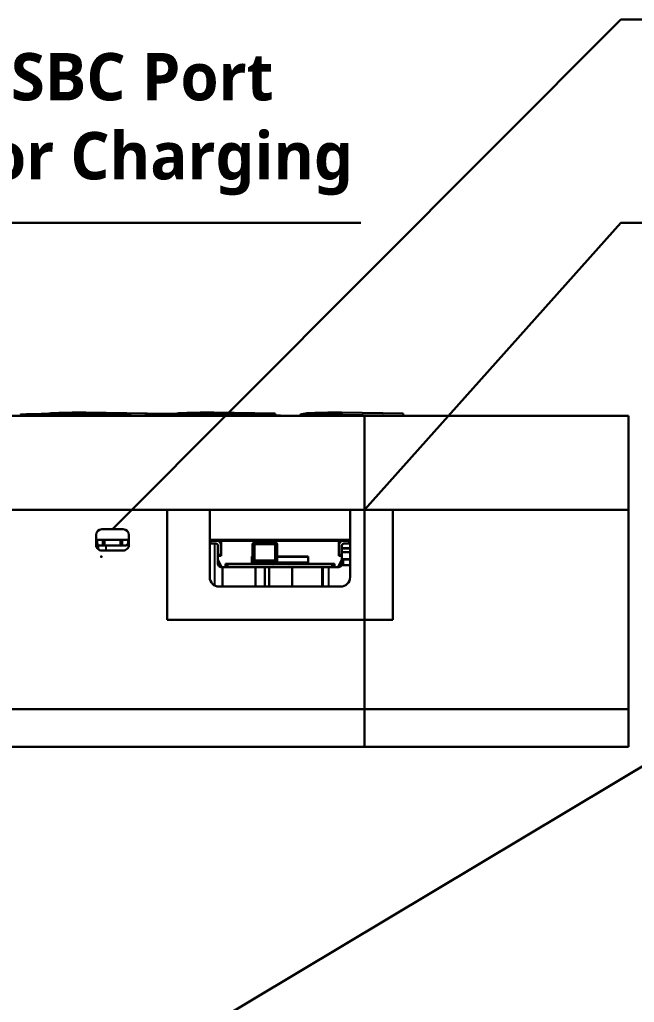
# Model space of a CAD drawing. Header units: millimetres. Extents: x 318 to 879, y 422 to 911.
# Drawn here: x 637.2 to 702.6, y 796.7 to 901.2 of the extents above; entities that cross this region are included whole.
import ezdxf

# ---------------------------------------------------------------- set-up
doc = ezdxf.new("R2010")
doc.units = ezdxf.units.MM
doc.header["$PDSIZE"] = -1
doc.linetypes.add('CENTERX2', pattern=[20.32, 12.7, -2.54, 2.54, -2.54])

msp = doc.modelspace()

# ---------------------------------------------------------------- linework, layer by layer
at = {"color": 7, "lineweight": 30, "true_color": 0xffffff}
for p, q in [((647.06, 846.97), (701.11, 901.17)), ((701.11, 901.17), (745.04, 901.17)), ((629.52, 879.56), (673.45, 879.56)), ((673.86, 849.04), (701.11, 879.56)), ((701.11, 879.56), (745.04, 879.56)), ((645.86, 787.32), (710.78, 826.18))]:
    msp.add_line(p, q, dxfattribs=at)
at = {"color": 7, "linetype": 'Continuous', "lineweight": 30, "true_color": 0xffffff}
for p, q in [((648.95, 859.25), (640.74, 859.25)), ((650.75, 859.27), (644.23, 859.39)), ((648.95, 859.04), (648.95, 859.25)), ((650.88, 859.25), (652.95, 859.25)), ((664.35, 859.27), (657.83, 859.39)), ((664.35, 859.1), (664.35, 859.27)), ((667.29, 859.22), (677.95, 859.04)), ((677.95, 859.27), (671.43, 859.39)), ((677.95, 859.04), (677.95, 859.27)), ((546.46, 859.04), (673.86, 859.04)), ((648.95, 859.07), (650.53, 859.04)), ((666.96, 859.05), (666.94, 859.03)), ((673.86, 849.04), (673.86, 859.04)), ((673.86, 859.04), (701.93, 859.04)), ((701.93, 849.04), (701.93, 859.04)), ((701.93, 849.04), (701.93, 859.04)), ((701.93, 859.04), (701.93, 859.04)), ((546.46, 849.04), (672.32, 849.04)), ((657.4, 849.04), (546.46, 849.04)), ((652.86, 849.04), (652.86, 837.34)), ((657.4, 849.04), (652.86, 849.04)), ((672.32, 849.04), (657.4, 849.04)), ((657.4, 841.87), (657.4, 849.04)), ((657.4, 849.04), (657.4, 841.87)), ((657.4, 849.04), (657.4, 841.87)), ((672.32, 849.04), (672.32, 841.87)), ((676.86, 849.04), (672.32, 849.04)), ((672.32, 841.87), (672.32, 849.04)), ((673.86, 849.04), (672.32, 849.04)), ((673.86, 849.04), (701.93, 849.04)), ((673.86, 849.04), (673.86, 849.04)), ((673.86, 827.84), (673.86, 849.04)), ((687.99, 849.04), (673.86, 849.04)), ((676.86, 837.34), (676.86, 849.04)), ((701.93, 849.04), (701.93, 849.04)), ((701.93, 827.84), (701.93, 849.04)), ((701.93, 827.84), (701.93, 849.04)), ((648.19, 846.97), (645.92, 846.97)), ((645.32, 846.37), (645.32, 845.3)), ((645.32, 846.37), (645.32, 846.37)), ((645.32, 845.3), (645.32, 846.37)), ((645.32, 845.84), (648.79, 845.84)), ((645.32, 845.84), (648.79, 845.84)), ((645.41, 845.39), (645.41, 845.84)), ((648.71, 845.39), (648.71, 845.84)), ((648.71, 845.39), (648.71, 845.84)), ((648.79, 845.64), (648.71, 845.64)), ((648.74, 845.84), (648.74, 845.8)), ((648.79, 845.3), (648.79, 846.37)), ((657.4, 845.84), (672.32, 845.84)), ((657.4, 845.84), (672.32, 845.84)), ((659.74, 845.82), (657.4, 845.82)), ((657.4, 845.74), (657.49, 845.74)), ((657.4, 845.74), (657.49, 845.74)), ((657.49, 845.74), (657.49, 845.44)), ((657.49, 845.74), (658.16, 845.74)), ((658.16, 845.74), (658.19, 845.74)), ((658.42, 845.64), (658.6, 845.64)), ((658.42, 845.64), (658.6, 845.64)), ((658.6, 845.74), (658.6, 844.14)), ((671.12, 845.74), (658.6, 845.74)), ((659.72, 845.74), (659.72, 845.8)), ((659.72, 845.8), (659.76, 845.8)), ((659.72, 845.8), (659.76, 845.8)), ((659.76, 845.84), (659.76, 845.8)), ((659.96, 845.74), (659.96, 845.75)), ((660.76, 845.75), (659.96, 845.75)), ((660.42, 845.75), (660.43, 845.82)), ((660.43, 845.82), (660.45, 845.82)), ((660.43, 845.82), (660.45, 845.82)), ((660.45, 845.84), (660.54, 845.83)), ((660.45, 845.84), (660.45, 845.84)), ((660.45, 845.84), (660.54, 845.83)), ((660.45, 845.84), (660.45, 845.82)), ((660.45, 845.84), (660.45, 845.82)), ((660.54, 845.81), (660.45, 845.82)), ((660.54, 845.83), (660.54, 845.83)), ((660.76, 845.74), (660.76, 845.75)), ((660.76, 845.75), (660.76, 845.75)), ((660.76, 845.75), (660.76, 845.75)), ((660.76, 845.75), (660.76, 845.75)), ((660.76, 845.74), (660.76, 845.75)), ((661.11, 845.74), (661.11, 845.84)), ((664.36, 845.58), (662.16, 845.58)), ((662.61, 845.74), (662.61, 845.84)), ((662.96, 845.74), (662.96, 845.75)), ((663.38, 845.75), (662.96, 845.75)), ((663.38, 845.74), (663.38, 845.76)), ((663.38, 845.76), (663.59, 845.76)), ((663.51, 845.76), (663.51, 845.84)), ((663.51, 845.76), (663.51, 845.84)), ((663.72, 845.82), (663.51, 845.82)), ((663.59, 845.74), (663.59, 845.76)), ((663.59, 845.76), (663.69, 845.76)), ((663.69, 845.74), (663.69, 845.76)), ((663.69, 845.76), (663.89, 845.76)), ((663.69, 845.74), (663.69, 845.76)), ((663.69, 845.76), (663.89, 845.76)), ((663.69, 845.76), (663.69, 845.76)), ((663.72, 845.76), (663.72, 845.82)), ((663.72, 845.76), (663.72, 845.82)), ((663.89, 845.76), (663.89, 845.76)), ((663.89, 845.74), (663.89, 845.76)), ((663.98, 845.74), (663.98, 845.84)), ((663.99, 845.74), (663.99, 845.76)), ((663.99, 845.76), (664.01, 845.76)), ((664, 845.76), (664, 845.82)), ((665.29, 845.82), (664, 845.82)), ((664, 845.82), (664.5, 845.82)), ((664.01, 845.74), (664.01, 845.76)), ((664.01, 845.76), (664.03, 845.76)), ((664.03, 845.74), (664.03, 845.76)), ((664.03, 845.76), (664.08, 845.76)), ((664.08, 845.74), (664.08, 845.76)), ((664.08, 845.76), (664.13, 845.76)), ((664.13, 845.74), (664.13, 845.76)), ((664.13, 845.76), (664.2, 845.76)), ((664.2, 845.74), (664.2, 845.76)), ((664.2, 845.76), (664.5, 845.76)), ((664.37, 845.58), (664.36, 845.58)), ((664.36, 845.58), (664.37, 845.58)), ((664.36, 845.58), (664.36, 845.58)), ((664.5, 845.84), (664.5, 845.82)), ((664.5, 845.84), (664.5, 845.82)), ((664.5, 845.84), (664.5, 845.84)), ((664.5, 845.74), (664.5, 845.76)), ((664.5, 845.76), (664.5, 845.76)), ((664.5, 845.76), (664.5, 845.76)), ((664.5, 845.74), (664.5, 845.76)), ((664.5, 845.76), (664.5, 845.76)), ((664.6, 845.82), (664.6, 845.84)), ((664.6, 845.74), (664.6, 845.76)), ((664.6, 845.76), (665.06, 845.76)), ((665.06, 845.74), (665.06, 845.76)), ((665.06, 845.76), (665.06, 845.76)), ((665.06, 845.76), (665.06, 845.76)), ((665.06, 845.76), (665.06, 845.76)), ((665.06, 845.74), (665.06, 845.76)), ((665.16, 845.74), (665.16, 845.76)), ((665.16, 845.76), (665.18, 845.76)), ((665.18, 845.74), (665.18, 845.76)), ((665.18, 845.76), (665.23, 845.76)), ((665.23, 845.74), (665.23, 845.76)), ((665.23, 845.76), (665.28, 845.76)), ((665.28, 845.74), (665.28, 845.76)), ((665.28, 845.76), (665.34, 845.76)), ((665.29, 845.76), (665.29, 845.82)), ((665.29, 845.82), (665.31, 845.82)), ((665.29, 845.82), (665.31, 845.82)), ((665.31, 845.84), (665.48, 845.82)), ((665.32, 845.84), (665.31, 845.84)), ((665.32, 845.84), (665.31, 845.82)), ((665.31, 845.84), (665.31, 845.82)), ((665.48, 845.8), (665.31, 845.82)), ((665.48, 845.8), (665.31, 845.82)), ((665.32, 845.84), (665.48, 845.82)), ((665.34, 845.74), (665.34, 845.76)), ((665.34, 845.76), (665.46, 845.76)), ((665.46, 845.74), (665.46, 845.76)), ((665.46, 845.76), (665.52, 845.76)), ((665.48, 845.82), (665.48, 845.82)), ((665.48, 845.82), (665.48, 845.8)), ((665.52, 845.74), (665.52, 845.76)), ((665.52, 845.76), (665.57, 845.76)), ((665.52, 845.74), (665.52, 845.76)), ((665.52, 845.76), (665.52, 845.76)), ((665.52, 845.76), (665.57, 845.76)), ((665.79, 845.82), (665.54, 845.82)), ((665.57, 845.76), (665.57, 845.76)), ((665.57, 845.76), (665.62, 845.76)), ((665.57, 845.74), (665.57, 845.76)), ((665.57, 845.76), (665.62, 845.76)), ((665.62, 845.76), (665.62, 845.76)), ((665.62, 845.76), (665.65, 845.76)), ((665.62, 845.74), (665.62, 845.76)), ((665.62, 845.76), (665.65, 845.76)), ((665.65, 845.76), (665.65, 845.76)), ((665.65, 845.76), (665.66, 845.76)), ((665.65, 845.74), (665.65, 845.76)), ((665.65, 845.76), (665.66, 845.76)), ((665.66, 845.76), (665.66, 845.76)), ((665.66, 845.76), (665.66, 845.76)), ((665.66, 845.76), (665.66, 845.76)), ((665.66, 845.74), (665.66, 845.76)), ((665.76, 845.74), (665.76, 845.76)), ((665.76, 845.76), (666.14, 845.76)), ((665.88, 845.83), (665.97, 845.84)), ((665.88, 845.83), (665.88, 845.81)), ((665.97, 845.82), (665.88, 845.81)), ((665.97, 845.82), (665.88, 845.81)), ((665.97, 845.84), (665.97, 845.84)), ((665.97, 845.84), (665.97, 845.82)), ((665.97, 845.82), (665.99, 845.82)), ((665.97, 845.82), (665.99, 845.82)), ((667.11, 845.82), (665.99, 845.82)), ((665.99, 845.82), (666, 845.76)), ((666.14, 845.74), (666.14, 845.76)), ((666.14, 845.76), (666.22, 845.76)), ((666.16, 845.84), (666.16, 845.82)), ((666.22, 845.74), (666.22, 845.76)), ((666.22, 845.76), (666.22, 845.76)), ((666.22, 845.76), (666.22, 845.76)), ((666.22, 845.74), (666.22, 845.76)), ((666.22, 845.76), (666.22, 845.76)), ((666.6, 845.84), (666.6, 845.82)), ((666.7, 845.84), (666.7, 845.82)), ((667.11, 845.82), (666.7, 845.82)), ((666.73, 845.74), (667.11, 845.74)), ((667.11, 845.74), (667.11, 845.84)), ((668.61, 845.74), (668.61, 845.84)), ((668.61, 845.74), (668.84, 845.74)), ((668.75, 845.74), (668.75, 845.82)), ((668.75, 845.8), (668.75, 845.82)), ((669.33, 845.82), (668.77, 845.82)), ((669.33, 845.82), (668.77, 845.82)), ((668.84, 845.74), (668.84, 845.74)), ((668.84, 845.74), (668.85, 845.74)), ((668.96, 845.74), (668.96, 845.75)), ((669.76, 845.75), (668.96, 845.75)), ((669.33, 845.84), (669.33, 845.82)), ((669.35, 845.82), (669.35, 845.75)), ((669.36, 845.84), (669.36, 845.75)), ((669.36, 845.75), (669.36, 845.84)), ((669.36, 845.84), (669.36, 845.75)), ((669.36, 845.75), (669.36, 845.84)), ((669.51, 845.75), (669.51, 845.82)), ((669.51, 845.82), (669.53, 845.82)), ((669.51, 845.82), (669.53, 845.82)), ((669.53, 845.84), (669.7, 845.82)), ((669.53, 845.84), (669.53, 845.82)), ((669.53, 845.84), (669.53, 845.82)), ((669.7, 845.8), (669.53, 845.82)), ((669.73, 845.82), (669.7, 845.82)), ((669.7, 845.82), (669.7, 845.82)), ((669.76, 845.74), (669.76, 845.75)), ((669.76, 845.75), (669.76, 845.75)), ((669.76, 845.75), (669.76, 845.75)), ((669.76, 845.75), (669.76, 845.75)), ((669.76, 845.74), (669.76, 845.75)), ((670.08, 845.82), (670.25, 845.84)), ((670.25, 845.82), (670.08, 845.8)), ((670.08, 845.82), (670.08, 845.8)), ((670.25, 845.82), (670.08, 845.8)), ((670.25, 845.84), (670.25, 845.82)), ((670.25, 845.82), (670.27, 845.82)), ((670.25, 845.82), (670.27, 845.82)), ((670.27, 845.82), (670.28, 845.74)), ((670.63, 845.78), (670.27, 845.78)), ((670.63, 845.74), (670.63, 845.84)), ((670.65, 845.74), (670.65, 845.82)), ((672.32, 845.82), (670.65, 845.82)), ((670.65, 845.82), (671.15, 845.82)), ((671.12, 845.74), (671.12, 844.14)), ((671.12, 845.74), (671.12, 845.74)), ((671.12, 845.74), (671.12, 845.74)), ((671.12, 845.74), (671.12, 845.74)), ((671.12, 845.74), (671.12, 844.14)), ((671.15, 845.84), (671.15, 845.82)), ((671.15, 845.84), (671.15, 845.82)), ((671.15, 845.84), (671.15, 845.82)), ((671.56, 845.74), (672.23, 845.74)), ((671.57, 845.82), (671.57, 845.84)), ((672.23, 845.74), (672.23, 845.44)), ((672.23, 845.74), (672.32, 845.74)), ((672.23, 845.74), (672.32, 845.74)), ((701.93, 846.35), (701.93, 846.35)), ((701.93, 846.35), (701.93, 846.35)), ((701.93, 845.62), (701.93, 844.82)), ((701.93, 844.82), (701.93, 845.62)), ((701.93, 845.62), (701.93, 844.82)), ((701.93, 844.82), (701.93, 845.62)), ((645.32, 845.3), (645.32, 845.3)), ((645.41, 845.39), (645.41, 845.39)), ((645.54, 844.84), (645.54, 845.31)), ((646.07, 845.24), (645.56, 845.24)), ((646.07, 845.24), (645.56, 845.24)), ((646.02, 845.25), (645.86, 845.25)), ((646.02, 845.25), (645.86, 845.25)), ((645.92, 844.7), (648.19, 844.7)), ((646.22, 845.25), (646.02, 845.25)), ((646.22, 845.25), (646.02, 845.25)), ((646.07, 845.25), (646.07, 845.24)), ((646.07, 845.25), (646.07, 845.24)), ((646.22, 845.25), (647.89, 845.25)), ((646.22, 845.25), (647.89, 845.25)), ((646.69, 845.23), (646.69, 845.25)), ((646.79, 845.23), (646.79, 845.25)), ((646.97, 845.23), (646.97, 845.25)), ((647, 845.23), (647, 845.25)), ((647.06, 845.23), (647.06, 845.25)), ((647.12, 845.23), (647.12, 845.25)), ((647.13, 845.23), (647.12, 845.23)), ((647.13, 845.23), (647.12, 845.23)), ((647.12, 845.23), (647.12, 845.23)), ((647.13, 845.23), (647.13, 845.25)), ((647.13, 845.23), (647.13, 845.25)), ((647.17, 845.23), (647.13, 845.23)), ((647.17, 845.23), (647.13, 845.23)), ((647.17, 845.23), (647.17, 845.25)), ((647.17, 845.23), (647.17, 845.25)), ((647.17, 845.23), (647.17, 845.25)), ((647.17, 845.23), (647.17, 845.25)), ((647.17, 845.23), (647.17, 845.25)), ((647.17, 845.23), (647.17, 845.23)), ((647.17, 845.23), (647.17, 845.23)), ((647.18, 845.23), (647.18, 845.23)), ((647.21, 845.23), (647.2, 845.23)), ((647.21, 845.23), (647.2, 845.23)), ((647.23, 845.23), (647.23, 845.25)), ((647.24, 845.23), (647.24, 845.25)), ((647.24, 845.23), (647.24, 845.25)), ((647.25, 845.23), (647.24, 845.23)), ((647.25, 845.23), (647.24, 845.23)), ((647.25, 845.23), (647.25, 845.25)), ((647.29, 845.23), (647.25, 845.23)), ((647.29, 845.23), (647.25, 845.23)), ((647.25, 845.23), (647.25, 845.23)), ((647.29, 845.23), (647.29, 845.25)), ((647.29, 845.23), (647.29, 845.25)), ((647.29, 845.23), (647.29, 845.25)), ((647.29, 845.23), (647.29, 845.25)), ((647.29, 845.23), (647.29, 845.25)), ((647.29, 845.23), (647.29, 845.25)), ((647.29, 845.23), (647.29, 845.23)), ((647.29, 845.23), (647.29, 845.23)), ((647.29, 845.23), (647.29, 845.23)), ((647.29, 845.23), (647.29, 845.23)), ((647.29, 845.23), (647.29, 845.23)), ((647.31, 845.23), (647.29, 845.23)), ((647.31, 845.23), (647.31, 845.25)), ((647.33, 845.23), (647.31, 845.23)), ((647.33, 845.23), (647.31, 845.23)), ((647.31, 845.23), (647.31, 845.23)), ((647.36, 845.23), (647.36, 845.25)), ((647.37, 845.23), (647.37, 845.25)), ((647.38, 845.23), (647.37, 845.23)), ((647.38, 845.23), (647.37, 845.23)), ((647.38, 845.23), (647.38, 845.25)), ((647.41, 845.23), (647.38, 845.23)), ((647.38, 845.23), (647.38, 845.23)), ((647.41, 845.23), (647.38, 845.23)), ((647.41, 845.23), (647.41, 845.25)), ((647.42, 845.23), (647.41, 845.23)), ((647.41, 845.23), (647.41, 845.23)), ((647.42, 845.23), (647.41, 845.23)), ((647.42, 845.23), (647.42, 845.25)), ((647.42, 845.23), (647.42, 845.25)), ((647.42, 845.23), (647.42, 845.23)), ((647.45, 845.23), (647.42, 845.23)), ((647.45, 845.23), (647.45, 845.25)), ((647.46, 845.23), (647.45, 845.23)), ((647.46, 845.23), (647.45, 845.23)), ((647.46, 845.23), (647.46, 845.25)), ((647.47, 845.23), (647.47, 845.25)), ((647.48, 845.23), (647.48, 845.25)), ((647.51, 845.23), (647.48, 845.23)), ((647.51, 845.23), (647.48, 845.23)), ((647.48, 845.23), (647.48, 845.23)), ((647.51, 845.23), (647.51, 845.25)), ((647.52, 845.23), (647.51, 845.23)), ((647.51, 845.23), (647.51, 845.23)), ((647.52, 845.23), (647.51, 845.23)), ((647.52, 845.23), (647.52, 845.25)), ((647.52, 845.23), (647.52, 845.25)), ((647.52, 845.23), (647.52, 845.23)), ((647.55, 845.23), (647.52, 845.23)), ((647.55, 845.23), (647.55, 845.25)), ((647.96, 845.25), (647.89, 845.25)), ((648.09, 845.25), (647.89, 845.25)), ((648.05, 845.25), (648.05, 845.24)), ((648.05, 845.24), (648.56, 845.24)), ((648.05, 845.24), (648.56, 845.24)), ((648.05, 845.24), (648.05, 845.24)), ((648.25, 845.25), (648.09, 845.25)), ((657.49, 845.44), (657.4, 845.44)), ((657.49, 845.44), (657.4, 845.44)), ((658.06, 845.44), (657.49, 845.44)), ((658.06, 845.44), (657.49, 845.44)), ((658.26, 845.24), (658.26, 844.24)), ((658.56, 845.34), (658.56, 844.24)), ((658.56, 845.34), (658.56, 844.24)), ((661.96, 843.63), (661.96, 845.38)), ((661.96, 845.38), (662.16, 845.38)), ((664.36, 845.38), (662.16, 845.38)), ((662.16, 843.63), (662.16, 845.38)), ((664.36, 845.38), (662.16, 845.38)), ((662.16, 845.38), (662.16, 843.63)), ((664.36, 845.38), (662.16, 845.38)), ((662.16, 843.63), (662.16, 845.38)), ((664.36, 845.38), (664.36, 843.63)), ((664.36, 843.63), (664.36, 845.38)), ((664.36, 845.38), (664.36, 843.63)), ((664.36, 845.38), (664.56, 845.38)), ((664.56, 845.38), (664.56, 843.63)), ((671.16, 844.96), (671.12, 844.96)), ((671.16, 844.96), (671.12, 844.96)), ((671.15, 844.94), (671.12, 844.94)), ((671.15, 844.94), (671.12, 844.94)), ((671.12, 844.54), (671.16, 844.54)), ((671.15, 844.96), (671.15, 844.94)), ((671.15, 844.96), (671.15, 844.94)), ((671.16, 844.94), (671.15, 844.94)), ((671.16, 845.34), (671.16, 844.24)), ((671.46, 845.24), (671.46, 844.24)), ((671.46, 845.24), (671.46, 844.24)), ((672.32, 844.96), (671.46, 844.96)), ((672.32, 844.94), (671.46, 844.94)), ((672.32, 844.94), (671.46, 844.94)), ((671.46, 844.54), (672.32, 844.54)), ((671.66, 845.44), (672.23, 845.44)), ((671.66, 845.44), (672.23, 845.44)), ((672.32, 845.44), (672.23, 845.44)), ((672.32, 845.44), (672.23, 845.44)), ((701.93, 845.44), (701.93, 843.44)), ((701.93, 845.44), (701.93, 845.44)), ((701.93, 843.44), (701.93, 845.44)), ((701.93, 845.44), (701.93, 843.44)), ((701.93, 845.44), (701.93, 845.44)), ((701.93, 843.44), (701.93, 845.44)), ((701.93, 844.54), (701.93, 844.54)), ((701.93, 844.54), (701.93, 844.54)), ((701.93, 844.54), (701.93, 844.54)), ((701.93, 844.54), (701.93, 844.54)), ((658.26, 844.24), (658.56, 844.24)), ((658.26, 844.14), (658.26, 844.24)), ((658.26, 844.24), (658.56, 844.24)), ((658.26, 844.24), (658.26, 844.24)), ((658.26, 844.14), (658.26, 843.74)), ((658.26, 844.14), (658.6, 844.14)), ((658.26, 843.74), (658.66, 842.94)), ((658.26, 843.34), (658.26, 843.74)), ((658.56, 844.24), (658.56, 844.14)), ((658.56, 844.24), (658.56, 844.14)), ((661.96, 844.08), (661.86, 844.08)), ((661.86, 844.08), (661.86, 843.28)), ((661.96, 844.08), (661.86, 844.08)), ((661.86, 844.08), (661.86, 843.28)), ((661.96, 844.05), (661.86, 844.05)), ((662.15, 843.43), (661.86, 843.43)), ((662.16, 843.43), (661.86, 843.43)), ((662.16, 843.63), (661.96, 843.63)), ((662.14, 843.43), (662.16, 843.43)), ((664.36, 843.63), (662.16, 843.63)), ((662.16, 843.63), (664.36, 843.63)), ((664.36, 843.63), (662.16, 843.63)), ((664.36, 843.43), (662.16, 843.43)), ((664.56, 843.63), (664.36, 843.63)), ((667.86, 843.43), (664.36, 843.43)), ((667.86, 843.43), (664.36, 843.43)), ((667.86, 844.08), (664.56, 844.08)), ((667.86, 844.08), (664.56, 844.08)), ((667.86, 844.05), (664.56, 844.05)), ((667.86, 843.28), (667.86, 844.08)), ((671.06, 842.94), (671.46, 843.74)), ((671.06, 842.94), (671.46, 843.74)), ((671.46, 844.14), (671.12, 844.14)), ((671.46, 844.24), (671.16, 844.24)), ((671.16, 844.24), (671.16, 844.14)), ((671.46, 844.24), (671.16, 844.24)), ((671.16, 844.24), (671.16, 844.24)), ((671.46, 844.24), (671.46, 844.14)), ((671.46, 844.24), (671.46, 844.14)), ((671.46, 844.14), (671.46, 843.74)), ((671.46, 844.14), (671.46, 844.14)), ((671.46, 844.14), (671.46, 844.14)), ((671.46, 844.14), (671.46, 844.14)), ((671.46, 844.14), (671.46, 843.74)), ((671.46, 843.74), (671.46, 843.34)), ((671.46, 843.74), (671.46, 843.74)), ((671.46, 843.74), (671.46, 843.34)), ((671.46, 843.74), (671.46, 843.74)), ((672.32, 843.74), (671.46, 843.74)), ((671.48, 843.74), (671.48, 843.74)), ((671.5, 843.74), (671.5, 843.74)), ((671.6, 843.14), (671.6, 843.74)), ((701.93, 844.08), (701.93, 844.08)), ((701.93, 844.08), (701.93, 844.08)), ((701.93, 844.04), (701.93, 844.04)), ((701.93, 843.44), (701.93, 843.44)), ((701.93, 843.44), (701.93, 843.44)), ((659.06, 842.94), (658.66, 842.94)), ((659.06, 842.94), (658.66, 842.94)), ((658.66, 842.94), (658.66, 842.94)), ((658.74, 842.94), (658.74, 840.87)), ((661.86, 843.28), (659.06, 843.28)), ((659.06, 842.94), (659.06, 843.28)), ((661.86, 843.28), (659.06, 843.28)), ((659.06, 842.94), (659.06, 843.28)), ((659.13, 843.24), (659.06, 843.24)), ((659.13, 843.24), (659.06, 843.24)), ((659.13, 842.94), (659.06, 842.94)), ((659.13, 842.94), (659.06, 842.94)), ((659.13, 843.24), (659.13, 842.94)), ((659.28, 843.24), (659.13, 843.24)), ((659.13, 843.24), (659.13, 842.94)), ((659.29, 843.24), (659.13, 843.24)), ((659.28, 842.94), (659.13, 842.94)), ((659.29, 842.94), (659.13, 842.94)), ((659.13, 842.94), (659.13, 842.94)), ((659.28, 843.24), (659.28, 842.94)), ((670.43, 843.24), (659.28, 843.24)), ((670.43, 842.94), (659.28, 842.94)), ((670.43, 842.94), (659.29, 842.94)), ((661.86, 843.28), (664.21, 843.28)), ((661.86, 843.28), (664.21, 843.28)), ((662.25, 843.28), (662.25, 843.24)), ((662.25, 842.94), (662.25, 840.87)), ((663.25, 843.28), (663.25, 843.24)), ((663.25, 842.94), (663.25, 840.87)), ((663.72, 843.24), (663.72, 843.28)), ((663.72, 843.24), (663.72, 843.28)), ((663.72, 840.87), (663.72, 842.94)), ((663.72, 840.87), (663.72, 842.94)), ((665.7, 843.28), (667.86, 843.28)), ((665.7, 843.28), (667.86, 843.28)), ((666.16, 843.28), (666.16, 843.24)), ((666.16, 842.94), (666.16, 840.87)), ((670.66, 843.28), (667.86, 843.28)), ((670.66, 843.28), (667.86, 843.28)), ((667.86, 843.28), (667.86, 843.28)), ((669.36, 843.28), (669.36, 843.24)), ((669.36, 843.24), (669.36, 843.28)), ((669.36, 843.28), (669.36, 843.24)), ((669.36, 843.24), (669.36, 843.28)), ((669.36, 842.94), (669.36, 840.87)), ((669.36, 840.87), (669.36, 842.94)), ((669.36, 842.94), (669.36, 840.87)), ((669.36, 840.87), (669.36, 842.94)), ((669.44, 840.87), (669.44, 842.94)), ((670.43, 843.24), (670.43, 842.94)), ((670.58, 843.24), (670.43, 843.24)), ((670.58, 842.94), (670.43, 842.94)), ((670.58, 842.94), (670.43, 842.94)), ((670.58, 843.24), (670.48, 843.24)), ((670.58, 843.24), (670.58, 843.24)), ((670.58, 843.24), (670.58, 843.24)), ((670.66, 843.24), (670.58, 843.24)), ((670.58, 843.24), (670.58, 843.24)), ((670.58, 843.24), (670.58, 843.24)), ((670.58, 843.24), (670.58, 842.94)), ((670.66, 843.24), (670.58, 843.24)), ((670.66, 842.94), (670.58, 842.94)), ((670.66, 842.94), (670.58, 842.94)), ((670.64, 843.28), (670.64, 843.24)), ((670.66, 842.94), (670.66, 843.28)), ((671.06, 842.94), (670.66, 842.94)), ((670.66, 842.94), (670.66, 842.94)), ((671.06, 842.94), (670.66, 842.94)), ((672.32, 843.14), (671.4, 843.14)), ((701.93, 833.14), (701.93, 842.54)), ((701.93, 842.54), (701.93, 833.14)), ((701.93, 842.54), (701.93, 833.14)), ((701.93, 833.14), (701.93, 842.54)), ((701.93, 842.54), (701.93, 833.14)), ((701.93, 833.14), (701.93, 842.54)), ((657.4, 841.87), (657.4, 841.87)), ((671.32, 840.87), (658.4, 840.87)), ((658.4, 840.87), (671.32, 840.87)), ((701.93, 839.44), (701.93, 837.44)), ((701.93, 839.44), (701.93, 839.44)), ((701.93, 837.44), (701.93, 839.44)), ((701.93, 839.44), (701.93, 837.44)), ((701.93, 839.44), (701.93, 839.44)), ((701.93, 837.44), (701.93, 839.44)), ((652.86, 837.34), (676.86, 837.34)), ((701.93, 837.44), (701.93, 837.44)), ((701.93, 837.44), (701.93, 837.44)), ((701.93, 833.44), (701.93, 831.44)), ((701.93, 833.44), (701.93, 833.44)), ((701.93, 831.44), (701.93, 833.44)), ((701.93, 833.44), (701.93, 831.44)), ((701.93, 833.44), (701.93, 833.44)), ((701.93, 831.44), (701.93, 833.44)), ((701.93, 831.64), (701.93, 831.64)), ((701.93, 831.44), (701.93, 831.44)), ((701.93, 831.44), (701.93, 831.44)), ((701.93, 831.14), (701.93, 831.14)), ((701.93, 831.14), (701.93, 831.14)), ((701.93, 831.14), (701.93, 831.14)), ((701.93, 831.14), (701.93, 831.14)), ((673.86, 827.84), (546.46, 827.84)), ((673.86, 823.84), (673.86, 827.84)), ((701.93, 827.84), (673.86, 827.84)), ((701.93, 823.84), (701.93, 827.84)), ((701.93, 823.84), (701.93, 827.84)), ((701.93, 827.84), (701.93, 827.84)), ((673.86, 823.84), (546.46, 823.84)), ((701.93, 823.84), (673.86, 823.84)), ((701.93, 823.84), (701.93, 823.84))]:
    msp.add_line(p, q, dxfattribs=at)
at = {"color": 7, "linetype": 'Continuous', "lineweight": 25, "true_color": 0xffffff}
for p, q in [((652.95, 859.04), (652.95, 859.25)), ((645.41, 845.8), (645.32, 845.8)), ((646.02, 845.25), (646.02, 845.84)), ((646.22, 845.84), (646.22, 845.25)), ((647.89, 845.25), (647.89, 845.84)), ((648.09, 845.84), (648.09, 845.25)), ((648.71, 845.8), (648.73, 845.8)), ((648.71, 845.8), (648.74, 845.8)), ((648.73, 845.8), (648.73, 845.64)), ((648.79, 845.8), (648.73, 845.8)), ((648.74, 845.8), (648.74, 845.64)), ((648.79, 845.8), (648.74, 845.8)), ((659.76, 845.8), (659.76, 845.74)), ((660.43, 845.8), (659.76, 845.8)), ((659.76, 845.8), (659.76, 845.74)), ((660.43, 845.8), (659.76, 845.8)), ((660.45, 845.82), (660.44, 845.75)), ((660.45, 845.82), (660.45, 845.81)), ((660.54, 845.75), (660.54, 845.81)), ((661.11, 845.8), (660.7, 845.8)), ((665.31, 845.82), (665.31, 845.76)), ((665.31, 845.82), (665.31, 845.81)), ((665.48, 845.76), (665.48, 845.8)), ((665.88, 845.81), (665.88, 845.76)), ((665.98, 845.76), (665.97, 845.82)), ((665.98, 845.76), (665.97, 845.82)), ((666.73, 845.74), (666.73, 845.74)), ((666.73, 845.74), (666.73, 845.74)), ((668.77, 845.84), (668.77, 845.82)), ((668.77, 845.82), (668.77, 845.74)), ((668.77, 845.82), (668.77, 845.74)), ((668.84, 845.74), (668.84, 845.74)), ((668.84, 845.74), (668.84, 845.74)), ((669.33, 845.75), (669.33, 845.82)), ((669.33, 845.75), (669.33, 845.82)), ((669.53, 845.82), (669.53, 845.75)), ((669.53, 845.82), (669.53, 845.81)), ((669.69, 845.75), (669.7, 845.8)), ((670.08, 845.8), (670.09, 845.74)), ((670.08, 845.8), (670.09, 845.74)), ((670.26, 845.74), (670.25, 845.82)), ((670.26, 845.74), (670.25, 845.82)), ((646.02, 845.25), (646.02, 845.25)), ((646.22, 845.25), (646.22, 845.25)), ((646.34, 845.25), (646.34, 844.7)), ((646.71, 845.23), (646.71, 845.25)), ((646.78, 845.23), (646.78, 845.25)), ((646.82, 845.23), (646.82, 845.25)), ((646.89, 845.23), (646.89, 845.25)), ((647.18, 845.23), (647.18, 845.25)), ((647.21, 845.23), (647.21, 845.25)), ((647.24, 845.23), (647.24, 845.25)), ((647.33, 845.23), (647.33, 845.25)), ((647.89, 845.25), (647.89, 845.25)), ((657.49, 845.44), (657.49, 845.44)), ((657.94, 840.98), (657.94, 845.44)), ((664.42, 845.38), (664.56, 845.38)), ((672.23, 845.44), (672.23, 845.44)), ((662.16, 843.43), (662.16, 843.43)), ((664.36, 843.43), (664.36, 843.43)), ((664.56, 843.63), (664.42, 843.63)), ((671.46, 843.82), (672.32, 843.82)), ((671.46, 843.74), (671.46, 843.74)), ((671.46, 843.74), (671.46, 843.74)), ((659.29, 842.94), (659.29, 842.94)), ((670.04, 842.94), (670.04, 840.87)), ((670.43, 842.94), (670.43, 842.94)), ((701.93, 842.54), (701.93, 842.54)), ((701.93, 842.54), (701.93, 842.54)), ((701.93, 833.14), (701.93, 833.14)), ((701.93, 833.14), (701.93, 833.14))]:
    msp.add_line(p, q, dxfattribs=at)
at = {"color": 7, "linetype": 'CENTERX2', "lineweight": 30, "true_color": 0xffffff}
for p, q in [((701.93, 843.54), (701.93, 843.54)), ((701.93, 833.14), (701.93, 842.54)), ((701.93, 832.14), (701.93, 832.14))]:
    msp.add_line(p, q, dxfattribs=at)
at = {"color": 7, "linetype": 'Continuous', "lineweight": 25, "true_color": 0xffffff, "flags": 128}
for points in [[(648.73, 845.84), (648.73, 845.84), (648.73, 845.83), (648.73, 845.83), (648.73, 845.82), (648.73, 845.82), (648.73, 845.81), (648.73, 845.8), (648.73, 845.8)], [(659.76, 845.84), (659.76, 845.84), (659.76, 845.83), (659.76, 845.83), (659.76, 845.82), (659.76, 845.82), (659.76, 845.81), (659.76, 845.8), (659.76, 845.8)], [(660.45, 845.84), (660.45, 845.84), (660.45, 845.83), (660.45, 845.83), (660.45, 845.83), (660.45, 845.83), (660.45, 845.82), (660.45, 845.82), (660.45, 845.82)], [(660.78, 845.74), (660.76, 845.75), (660.76, 845.75)], [(665.31, 845.84), (665.31, 845.84), (665.31, 845.83), (665.31, 845.83), (665.31, 845.83), (665.31, 845.83), (665.31, 845.82), (665.31, 845.82), (665.31, 845.82)], [(668.77, 845.84), (668.77, 845.84), (668.77, 845.84), (668.77, 845.83), (668.77, 845.83), (668.77, 845.83), (668.77, 845.83), (668.77, 845.82), (668.77, 845.82)], [(669.33, 845.84), (669.33, 845.84), (669.33, 845.84), (669.33, 845.83), (669.33, 845.83), (669.33, 845.83), (669.33, 845.83), (669.33, 845.82), (669.33, 845.82)], [(669.53, 845.84), (669.53, 845.84), (669.53, 845.83), (669.53, 845.83), (669.53, 845.83), (669.53, 845.83), (669.53, 845.82), (669.53, 845.82), (669.53, 845.82)], [(669.53, 845.84), (669.53, 845.84), (669.53, 845.83), (669.53, 845.83), (669.53, 845.83), (669.53, 845.83), (669.53, 845.82), (669.53, 845.82), (669.53, 845.82)]]:
    msp.add_lwpolyline(points, dxfattribs=at)
at = {"color": 7, "linetype": 'Continuous', "lineweight": 30, "true_color": 0xffffff, "flags": 128}
for points in [[(660.45, 845.84), (660.45, 845.84), (660.45, 845.83), (660.45, 845.83), (660.45, 845.83), (660.45, 845.83), (660.45, 845.82), (660.45, 845.82), (660.45, 845.82)], [(660.54, 845.83), (660.54, 845.83), (660.54, 845.83), (660.54, 845.83), (660.54, 845.82), (660.54, 845.82), (660.54, 845.82), (660.54, 845.81), (660.54, 845.81)], [(662.16, 845.38), (662.16, 845.42), (662.16, 845.45), (662.16, 845.49), (662.16, 845.52), (662.16, 845.54), (662.16, 845.56), (662.16, 845.57), (662.16, 845.58)], [(664.36, 845.58), (664.36, 845.57), (664.36, 845.56), (664.36, 845.54), (664.36, 845.52), (664.36, 845.49), (664.36, 845.45), (664.36, 845.42), (664.36, 845.38)], [(665.31, 845.84), (665.31, 845.84), (665.31, 845.83), (665.31, 845.83), (665.31, 845.83), (665.31, 845.83), (665.31, 845.82), (665.31, 845.82), (665.31, 845.82)], [(665.48, 845.82), (665.48, 845.82), (665.48, 845.82), (665.48, 845.82), (665.48, 845.82), (665.48, 845.82), (665.48, 845.81), (665.48, 845.81), (665.48, 845.8)], [(665.88, 845.83), (665.88, 845.83), (665.88, 845.83), (665.88, 845.83), (665.88, 845.82), (665.88, 845.82), (665.88, 845.82), (665.88, 845.81), (665.88, 845.81)], [(665.97, 845.84), (665.97, 845.84), (665.97, 845.83), (665.97, 845.83), (665.97, 845.83), (665.97, 845.83), (665.97, 845.82), (665.97, 845.82), (665.97, 845.82)], [(666.71, 845.74), (666.71, 845.74), (666.73, 845.74)], [(668.84, 845.74), (668.86, 845.74), (668.86, 845.74)], [(668.84, 845.74), (668.86, 845.74), (668.86, 845.74)], [(669.7, 845.82), (669.7, 845.82), (669.7, 845.82), (669.7, 845.82), (669.7, 845.82), (669.7, 845.82), (669.7, 845.81), (669.7, 845.81), (669.7, 845.8)], [(670.08, 845.82), (670.08, 845.82), (670.08, 845.82), (670.08, 845.82), (670.08, 845.82), (670.08, 845.82), (670.08, 845.81), (670.08, 845.81), (670.08, 845.8)], [(670.25, 845.84), (670.25, 845.84), (670.25, 845.83), (670.25, 845.83), (670.25, 845.83), (670.25, 845.83), (670.25, 845.82), (670.25, 845.82), (670.25, 845.82)], [(701.93, 846.35), (701.93, 846.29), (701.93, 846.08), (701.93, 845.62)], [(701.93, 845.62), (701.93, 845.92), (701.93, 846.19), (701.93, 846.35)], [(701.93, 845.62), (701.93, 845.72), (701.93, 845.75)], [(701.93, 844.82), (701.93, 844.51), (701.93, 844.25), (701.93, 844.08)], [(701.93, 844.08), (701.93, 844.14), (701.93, 844.35), (701.93, 844.82)], [(701.93, 844.54), (701.93, 844.5), (701.93, 844.38), (701.93, 844.2), (701.93, 843.95), (701.93, 843.65), (701.93, 843.3), (701.93, 842.93), (701.93, 842.54)], [(701.93, 842.54), (701.93, 842.93), (701.93, 843.3), (701.93, 843.65), (701.93, 843.95), (701.93, 844.2), (701.93, 844.38), (701.93, 844.5), (701.93, 844.54)], [(701.93, 844.54), (701.93, 844.5), (701.93, 844.38), (701.93, 844.2), (701.93, 843.95), (701.93, 843.65), (701.93, 843.3), (701.93, 842.93), (701.93, 842.54)], [(701.93, 842.54), (701.93, 842.93), (701.93, 843.3), (701.93, 843.65), (701.93, 843.95), (701.93, 844.2), (701.93, 844.38), (701.93, 844.5), (701.93, 844.54)], [(662.16, 843.43), (662.16, 843.43), (662.16, 843.44), (662.16, 843.46), (662.16, 843.49), (662.16, 843.52), (662.16, 843.55), (662.16, 843.59), (662.16, 843.63)], [(664.36, 843.63), (664.36, 843.59), (664.36, 843.55), (664.36, 843.52), (664.36, 843.49), (664.36, 843.46), (664.36, 843.44), (664.36, 843.43), (664.36, 843.43)], [(701.93, 842.54), (701.93, 842.83), (701.93, 843.11), (701.93, 843.37), (701.93, 843.6), (701.93, 843.78), (701.93, 843.92), (701.93, 844.01), (701.93, 844.04)], [(701.93, 844.04), (701.93, 844.01), (701.93, 843.92), (701.93, 843.78), (701.93, 843.6), (701.93, 843.37), (701.93, 843.11), (701.93, 842.83), (701.93, 842.54)], [(701.93, 842.14), (701.93, 842.45), (701.93, 842.54)], [(701.93, 831.64), (701.93, 831.67), (701.93, 831.75), (701.93, 831.89), (701.93, 832.08), (701.93, 832.3), (701.93, 832.56), (701.93, 832.84), (701.93, 833.14)], [(701.93, 833.14), (701.93, 832.84), (701.93, 832.56), (701.93, 832.3), (701.93, 832.08), (701.93, 831.89), (701.93, 831.75), (701.93, 831.67), (701.93, 831.64)], [(701.93, 833.14), (701.93, 832.75), (701.93, 832.37), (701.93, 832.03), (701.93, 831.72), (701.93, 831.47), (701.93, 831.29), (701.93, 831.17), (701.93, 831.14)], [(701.93, 831.14), (701.93, 831.17), (701.93, 831.29), (701.93, 831.47), (701.93, 831.72), (701.93, 832.03), (701.93, 832.37), (701.93, 832.75), (701.93, 833.14)], [(701.93, 833.14), (701.93, 832.75), (701.93, 832.37), (701.93, 832.03), (701.93, 831.72), (701.93, 831.47), (701.93, 831.29), (701.93, 831.17), (701.93, 831.14)], [(701.93, 831.14), (701.93, 831.17), (701.93, 831.29), (701.93, 831.47), (701.93, 831.72), (701.93, 832.03), (701.93, 832.37), (701.93, 832.75), (701.93, 833.14)]]:
    msp.add_lwpolyline(points, dxfattribs=at)
at = {"color": 7, "linetype": 'CENTERX2', "lineweight": 30, "true_color": 0xffffff, "flags": 128}
for points in [[(701.93, 842.54), (701.93, 842.73), (701.93, 842.92), (701.93, 843.09), (701.93, 843.24), (701.93, 843.37), (701.93, 843.46), (701.93, 843.52), (701.93, 843.54)], [(701.93, 832.14), (701.93, 832.16), (701.93, 832.21), (701.93, 832.31), (701.93, 832.43), (701.93, 832.58), (701.93, 832.75), (701.93, 832.94), (701.93, 833.14)]]:
    msp.add_lwpolyline(points, dxfattribs=at)
at = {"color": 7, "linetype": 'Continuous', "lineweight": 30, "true_color": 0xffffff}
for centre, radius, start, end in [((645.92, 846.37), 0.6, 90, 179.9999), ((645.92, 846.37), 0.6, 90, 180), ((648.19, 846.37), 0.6, 0.0001, 90), ((648.73, 845.8), 0.04, 92.8885, 134.7277), ((658.16, 845.34), 0.4, 0.0001, 90), ((658.16, 845.34), 0.4, 0, 90), ((659.76, 845.8), 0.04, 92.8885, 179.9999), ((660.45, 845.82), 0.0199, 94.1004, 176), ((660.5, 845.28), 0.548, 55.7977, 86), ((660.51, 845.28), 0.548, 55.8071, 86), ((662.16, 845.38), 0.2, 90, 179.9999), ((664.36, 845.38), 0.2, 0, 90), ((665.31, 845.82), 0.02, 94.0901, 176), ((665.45, 845.33), 0.499, 55.1505, 86), ((665.45, 845.33), 0.499, 55.1505, 86), ((665.45, 845.33), 0.499, 55.1607, 86), ((665.92, 845.28), 0.548, 94, 116.5127), ((665.92, 845.28), 0.548, 94, 116.5457), ((665.97, 845.82), 0.0199, 4, 86.1549), ((668.77, 845.82), 0.02, 94.1018, 180), ((668.77, 845.75), 0.0729, 86.086, 101.8946), ((668.77, 845.75), 0.0729, 86.086, 101.8946), ((669.33, 845.82), 0.02, 0, 85.8625), ((669.34, 845.75), 0.0729, 78.1055, 93.9139), ((669.34, 845.75), 0.0729, 78.1054, 93.914), ((669.53, 845.82), 0.02, 94.0901, 176), ((669.66, 845.33), 0.499, 63.0058, 86), ((669.67, 845.33), 0.499, 63.0372, 86), ((670.12, 845.33), 0.499, 94, 124.8495), ((670.12, 845.33), 0.499, 94, 124.8393), ((670.25, 845.82), 0.02, 4, 86.8627), ((671.56, 845.34), 0.4, 90, 179.9999), ((671.56, 845.34), 0.4, 90, 180), ((645.92, 845.3), 0.6, 179.9999, 270), ((645.92, 845.3), 0.6, 179.9999, 270), ((645.41, 845.24), 0.15, 0.0001, 90), ((645.41, 845.24), 0.15, 0, 90), ((648.19, 845.3), 0.6, 270, 0.0001), ((648.71, 845.24), 0.15, 90, 179.9999), ((648.71, 845.24), 0.15, 90, 180), ((658.06, 845.24), 0.2, 0.0001, 90), ((658.06, 845.24), 0.2, 0, 90), ((671.66, 845.24), 0.2, 90, 179.9999), ((671.66, 845.24), 0.2, 90, 180), ((662.16, 843.63), 0.2, 179.9999, 270), ((664.95, 841.69), 1.75, 96.8337, 117.1389), ((664.95, 841.69), 1.75, 96.8337, 117.1389), ((664.36, 843.63), 0.2, 270, 0), ((664.95, 841.69), 1.75, 62.0535, 83.1663), ((664.95, 841.69), 1.75, 62.0535, 83.1663), ((658.66, 843.34), 0.4, 179.9999, 270), ((658.66, 843.34), 0.4, 180, 270), ((664.1, 843.35), 0.114, 270, 297.1389), ((664.1, 843.35), 0.114, 271.7101, 297.1389), ((665.78, 843.25), 0.00972, 242.0535, 267.8958), ((665.78, 843.25), 0.00972, 242.0535, 263.7615), ((671.06, 843.34), 0.4, 270, 0.0001), ((671.06, 843.34), 0.4, 270, 0), ((658.4, 841.87), 1, 179.9999, 270), ((658.4, 841.87), 1, 179.9999, 270), ((658.4, 841.87), 1, 179.9999, 270), ((671.32, 841.87), 1, 270, 0.0001), ((671.32, 841.87), 1, 270, 0.0001)]:
    msp.add_arc(centre, radius, start, end, dxfattribs=at)
at = {"color": 7, "linetype": 'Continuous', "lineweight": 25, "true_color": 0xffffff}
for centre, radius, start, end in [((660.5, 845.28), 0.528, 59.1226, 86), ((665.45, 845.33), 0.479, 58.7431, 86), ((665.45, 845.33), 0.479, 58.7548, 86), ((665.92, 845.28), 0.528, 94, 114.9491), ((665.92, 845.28), 0.528, 94, 114.9868), ((669.66, 845.33), 0.479, 64.6707, 86), ((670.12, 845.33), 0.479, 94, 121.2569), ((670.12, 845.33), 0.479, 94, 121.2452)]:
    msp.add_arc(centre, radius, start, end, dxfattribs=at)
at = {"color": 7, "linetype": 'Continuous', "lineweight": 30, "true_color": 0xffffff}
msp.add_ellipse((652.95, 859.04), major_axis=(12, 0), ratio=0.017455, start_param=0, end_param=1.570796, dxfattribs=at)
for points, knots in [([(637.22, 859.14), (637.29, 859.15), (637.43, 859.18), (638.28, 859.21), (639.41, 859.23), (640.3, 859.24), (640.74, 859.25)], [0, 0, 0, 0, 0.279886, 0.559566, 0.779792, 1, 1, 1, 1]), ([(640.29, 859.27), (640.31, 859.28), (640.4, 859.3), (641.2, 859.34), (642.55, 859.37), (643.67, 859.38), (644.23, 859.39)], [0, 0, 0, 0, 0.096574, 0.447567, 0.72399, 1, 1, 1, 1]), ([(650.53, 859.04), (650.55, 859.07), (650.59, 859.14), (650.71, 859.22), (650.82, 859.24), (650.88, 859.25)], [0, 0, 0, 0, 0.280441, 0.561136, 1, 1, 1, 1]), ([(653.89, 859.27), (653.91, 859.28), (654, 859.3), (654.8, 859.34), (656.15, 859.37), (657.27, 859.38), (657.83, 859.39)], [0, 0, 0, 0, 0.096574, 0.447567, 0.72399, 1, 1, 1, 1]), ([(666.95, 859.04), (666.97, 859.07), (667.02, 859.13), (667.13, 859.2), (667.23, 859.22), (667.29, 859.22)], [0, 0, 0, 0, 0.280323, 0.560977, 1, 1, 1, 1]), ([(667.29, 859.22), (667.33, 859.25), (667.42, 859.29), (668.38, 859.34), (669.75, 859.37), (670.87, 859.38), (671.43, 859.39)], [0, 0, 0, 0, 0.279205, 0.5592434, 0.7797866, 1, 1, 1, 1]), ([(648.71, 845.83), (648.71, 845.83), (648.71, 845.83), (648.71, 845.83), (648.71, 845.83)], [0, 0, 0, 0, 0.56, 1, 1, 1, 1]), ([(659.72, 845.82), (659.72, 845.82), (659.72, 845.82), (659.72, 845.82), (659.72, 845.82)], [0, 0, 0, 0, 0.56, 1, 1, 1, 1]), ([(701.93, 845.62), (701.93, 845.72), (701.93, 845.94), (701.93, 846.19), (701.93, 846.33), (701.93, 846.35), (701.93, 846.35)], [0, 0, 0, 0, 0.269919, 0.562596, 0.789173, 1, 1, 1, 1]), ([(701.93, 846.35), (701.93, 846.34), (701.93, 846.31), (701.93, 846.11), (701.93, 845.87), (701.93, 845.7), (701.93, 845.62)], [0, 0, 0, 0, 0.269919, 0.562596, 0.789173, 1, 1, 1, 1]), ([(646.71, 845.23), (646.71, 845.23), (646.69, 845.23), (646.69, 845.23), (646.69, 845.23)], [0, 0, 0, 0, 0.557202, 1, 1, 1, 1]), ([(646.72, 845.23), (646.71, 845.23), (646.69, 845.23), (646.69, 845.23), (646.69, 845.23)], [0, 0, 0, 0, 0.557202, 1, 1, 1, 1]), ([(646.78, 845.23), (646.77, 845.23), (646.74, 845.23), (646.72, 845.23), (646.71, 845.23)], [0, 0, 0, 0, 0.556227, 1, 1, 1, 1]), ([(646.78, 845.23), (646.77, 845.23), (646.74, 845.23), (646.72, 845.23), (646.72, 845.23)], [0, 0, 0, 0, 0.556227, 1, 1, 1, 1]), ([(646.79, 845.23), (646.79, 845.23), (646.79, 845.23), (646.78, 845.23), (646.78, 845.23)], [0, 0, 0, 0, 0.560098, 1, 1, 1, 1]), ([(646.8, 845.23), (646.79, 845.23), (646.79, 845.23), (646.78, 845.23), (646.78, 845.23)], [0, 0, 0, 0, 0.560098, 1, 1, 1, 1]), ([(646.82, 845.23), (646.81, 845.23), (646.81, 845.23), (646.8, 845.23), (646.79, 845.23)], [0, 0, 0, 0, 0.55532, 1, 1, 1, 1]), ([(646.82, 845.23), (646.82, 845.23), (646.81, 845.23), (646.8, 845.23), (646.8, 845.23)], [0, 0, 0, 0, 0.55532, 1, 1, 1, 1]), ([(646.89, 845.23), (646.88, 845.23), (646.85, 845.23), (646.83, 845.23), (646.82, 845.23)], [0, 0, 0, 0, 0.56138, 1, 1, 1, 1]), ([(646.89, 845.23), (646.88, 845.23), (646.85, 845.23), (646.83, 845.23), (646.82, 845.23)], [0, 0, 0, 0, 0.56138, 1, 1, 1, 1]), ([(646.97, 845.23), (646.95, 845.23), (646.93, 845.23), (646.9, 845.23), (646.89, 845.23)], [0, 0, 0, 0, 0.560447, 1, 1, 1, 1]), ([(646.97, 845.23), (646.96, 845.23), (646.93, 845.23), (646.9, 845.23), (646.89, 845.23)], [0, 0, 0, 0, 0.560447, 1, 1, 1, 1]), ([(647, 845.23), (646.99, 845.23), (646.99, 845.23), (646.97, 845.23), (646.97, 845.23)], [0, 0, 0, 0, 0.556897, 1, 1, 1, 1]), ([(647, 845.23), (647, 845.23), (646.99, 845.23), (646.97, 845.23), (646.97, 845.23)], [0, 0, 0, 0, 0.5568971, 1, 1, 1, 1]), ([(647.06, 845.23), (647.06, 845.23), (647.05, 845.23), (647.04, 845.23), (647.02, 845.23), (647.01, 845.23), (647, 845.23)], [0, 0, 0, 0, 0.2814787, 0.5586107, 0.7776073, 1, 1, 1, 1]), ([(647.06, 845.23), (647.06, 845.23), (647.05, 845.23), (647.04, 845.23), (647.02, 845.23), (647.01, 845.23), (647, 845.23)], [0, 0, 0, 0, 0.281479, 0.558611, 0.777607, 1, 1, 1, 1]), ([(647.18, 845.23), (647.18, 845.23), (647.17, 845.23), (647.17, 845.23), (647.17, 845.23)], [0, 0, 0, 0, 0.535916, 1, 1, 1, 1]), ([(647.18, 845.23), (647.18, 845.23), (647.17, 845.23), (647.17, 845.23), (647.17, 845.23)], [0, 0, 0, 0, 0.535916, 1, 1, 1, 1]), ([(647.21, 845.23), (647.2, 845.23), (647.19, 845.23), (647.18, 845.23), (647.18, 845.23)], [0, 0, 0, 0, 0.568137, 1, 1, 1, 1]), ([(647.21, 845.23), (647.21, 845.23), (647.19, 845.23), (647.19, 845.23), (647.18, 845.23)], [0, 0, 0, 0, 0.5681367, 1, 1, 1, 1]), ([(647.23, 845.23), (647.23, 845.23), (647.22, 845.23), (647.21, 845.23), (647.21, 845.23)], [0, 0, 0, 0, 0.516592, 1, 1, 1, 1]), ([(647.23, 845.23), (647.23, 845.23), (647.22, 845.23), (647.21, 845.23), (647.21, 845.23)], [0, 0, 0, 0, 0.516592, 1, 1, 1, 1]), ([(647.24, 845.23), (647.24, 845.23), (647.24, 845.23), (647.24, 845.23), (647.24, 845.23), (647.24, 845.23)], [0, 0, 0, 0, 0.292205, 0.564001, 1, 1, 1, 1]), ([(647.24, 845.23), (647.24, 845.23), (647.24, 845.23), (647.24, 845.23), (647.24, 845.23), (647.24, 845.23)], [0, 0, 0, 0, 0.292205, 0.564001, 1, 1, 1, 1]), ([(647.36, 845.23), (647.35, 845.23), (647.35, 845.23), (647.33, 845.23), (647.33, 845.23)], [0, 0, 0, 0, 0.541032, 1, 1, 1, 1]), ([(647.36, 845.23), (647.36, 845.23), (647.35, 845.23), (647.33, 845.23), (647.33, 845.23)], [0, 0, 0, 0, 0.5410323, 1, 1, 1, 1]), ([(647.37, 845.23), (647.37, 845.23), (647.37, 845.23), (647.37, 845.23), (647.36, 845.23), (647.36, 845.23)], [0, 0, 0, 0, 0.297635, 0.573106, 1, 1, 1, 1]), ([(647.37, 845.23), (647.37, 845.23), (647.37, 845.23), (647.37, 845.23), (647.36, 845.23), (647.36, 845.23)], [0, 0, 0, 0, 0.297635, 0.573106, 1, 1, 1, 1]), ([(647.47, 845.23), (647.47, 845.23), (647.47, 845.23), (647.47, 845.23), (647.46, 845.23), (647.46, 845.23)], [0, 0, 0, 0, 0.297635, 0.573106, 1, 1, 1, 1]), ([(647.47, 845.23), (647.47, 845.23), (647.47, 845.23), (647.47, 845.23), (647.47, 845.23), (647.46, 845.23)], [0, 0, 0, 0, 0.297635, 0.573106, 1, 1, 1, 1]), ([(701.93, 844.82), (701.93, 844.71), (701.93, 844.49), (701.93, 844.25), (701.93, 844.1), (701.93, 844.09), (701.93, 844.08)], [0, 0, 0, 0, 0.2699189, 0.5625964, 0.7891728, 1, 1, 1, 1]), ([(701.93, 844.08), (701.93, 844.09), (701.93, 844.12), (701.93, 844.32), (701.93, 844.57), (701.93, 844.74), (701.93, 844.82)], [0, 0, 0, 0, 0.269919, 0.562596, 0.789173, 1, 1, 1, 1])]:
    msp.add_open_spline(points, degree=3, knots=knots, dxfattribs=at)
msp.add_point((645.86, 844.04), dxfattribs=at)

# ---------------------------------------------------------------- texts
at = {"color": 7, "lineweight": 30, "true_color": 0xffffff, "insert": (631.28, 897.62), "char_height": 5.04, "width": 89.5101, "attachment_point": 1}
msp.add_mtext('{\\fMicrosoft YaHei|b1|i0|c134|p34;USBC Port\\Pfor Charging}', dxfattribs=at)

doc.saveas('drawing.dxf')
